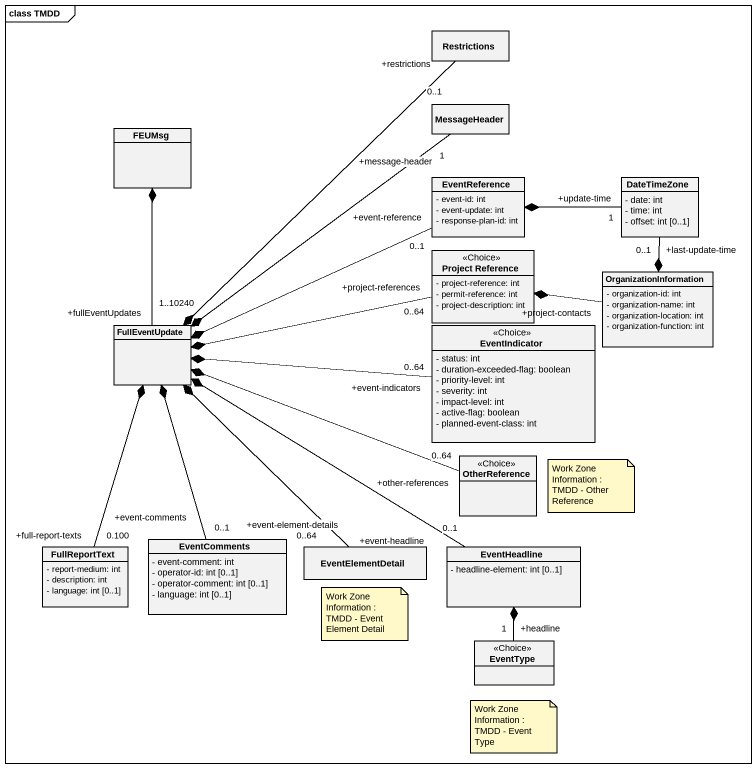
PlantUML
@startuml
mainframe class TMDD
hide circle
hide empty members
skinparam classAttributeIconSize 0
class Restrictions
class MessageHeader
class FEUMsg
class EventReference {
  - event-id: int
  - event-update: int
  - response-plan-id: int
}
class DateTimeZone {
  - date: int
  - time: int
  - offset: int [0..1]
}
class "Project Reference" as Project_Reference <<Choice>> {
  - project-reference: int
  - permit-reference: int
  - project-description: int
}
class OrganizationInformation {
  - organization-id: int
  - organization-name: int
  - organization-location: int
  - organization-function: int
}
class FullEventUpdate
class EventIndicator <<Choice>> {
  - status: int
  - duration-exceeded-flag: boolean
  - priority-level: int
  - severity: int
  - impact-level: int
  - active-flag: boolean
  - planned-event-class: int
}
class OtherReference <<Choice>>
class FullReportText {
  - report-medium: int
  - description: int
  - language: int [0..1]
}
class EventComments {
  - event-comment: int
  - operator-id: int [0..1]
  - operator-comment: int [0..1]
  - language: int [0..1]
}
class EventElementDetail
class EventHeadline {
  - headline-element: int [0..1]
}
class EventType <<Choice>>
Restrictions "+restrictions\n0..1" --* FullEventUpdate
MessageHeader "+message-header\n1" --* FullEventUpdate
EventReference "+event-reference\n0..1" -left-* FullEventUpdate
DateTimeZone "+update-time\n1" -left-* EventReference
DateTimeZone "+last-update-time\n0..1" --* OrganizationInformation
Project_Reference "+project-references\n0..64" -left-* FullEventUpdate
OrganizationInformation "+project-contacts" -left-* Project_Reference
FullEventUpdate "+fullEventUpdates\n1..10240" -up-* FEUMsg
EventIndicator "+event-indicators\n0..64" -left-* FullEventUpdate
OtherReference "+other-references\n0..64" -left-* FullEventUpdate
FullReportText "+full-report-texts\n0.100" -up-* FullEventUpdate
EventComments "+event-comments\n0..1" -up-* FullEventUpdate
EventElementDetail "+event-element-details\n0..64" -up-* FullEventUpdate
EventHeadline "+event-headline\n0..1" -up-* FullEventUpdate
EventType "+headline\n1" -up-* EventHeadline
note as N1
  Work Zone Information : TMDD - Other Reference
end note
note as N2
  Work Zone Information : TMDD - Event Element Detail
end note
note as N3
  Work Zone Information : TMDD - Event Type
end note
@enduml
